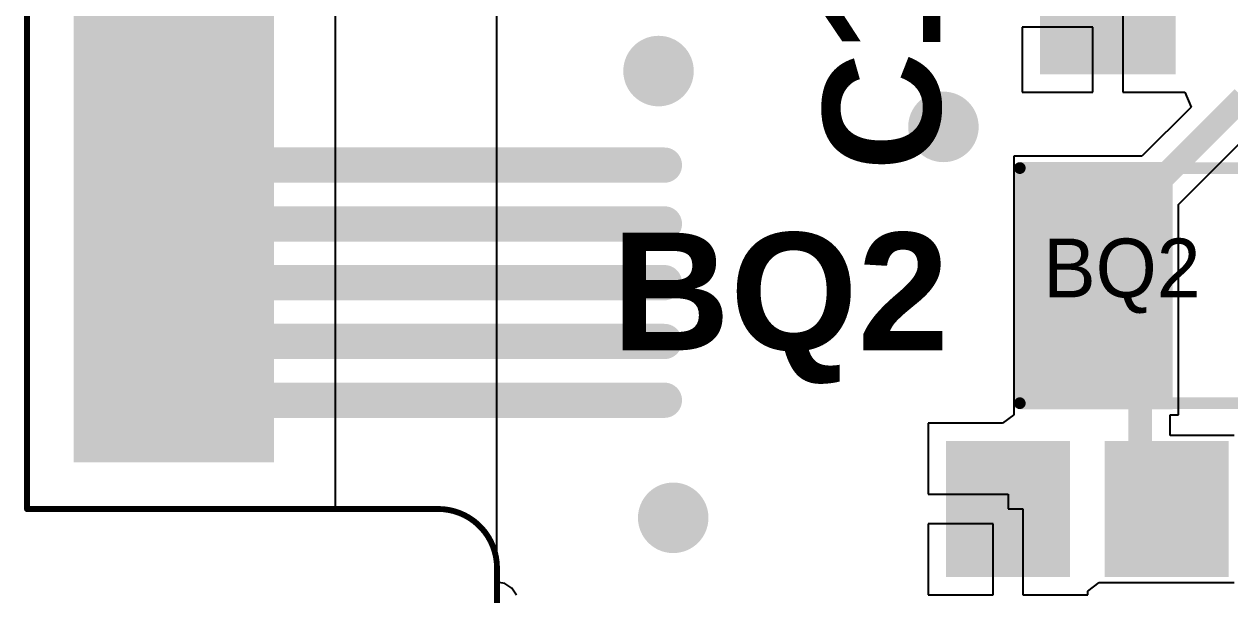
# Model space of a CAD drawing. Header units: millimetres. Extents: x -3.3 to 49.3, y -30.5 to 0.
# Drawn here: x -3.27 to 6.99, y -23.66 to -18.8 of the extents above; entities that cross this region are included whole.
import ezdxf

# ---------------------------------------------------------------- set-up
doc = ezdxf.new("R2010")
doc.units = ezdxf.units.MM
for name, color, linetype in [('BottomLayer', 5, 'Continuous'), ('BottomPaste', 16, 'Continuous'), ('BottomSolder', 6, 'Continuous'), ('Mechanical1', 6, 'Continuous'), ('Mechanical15', 56, 'Continuous'), ('TopLayer', 1, 'Continuous'), ('TopOverlay', 2, 'Continuous'), ('TopPaste', 8, 'Continuous'), ('TopSolder', 216, 'Continuous'), ('ViaHoleLayer', 16, 'Continuous')]:
    doc.layers.add(name, color=color, linetype=linetype)
doc.styles.add('Arial', font='arialbd.ttf', dxfattribs={"height": 0.2})

# ---------------------------------------------------------------- blocks, each defined once
blk = doc.blocks.new('ABS07_15')
at = {"layer": 'TopLayer'}
for points in [[(-1.8, -0.95), (-1.8, 0.95), (-0.7, 0.95), (-0.7, -0.95)], [(0.7, -0.95), (0.7, 0.95), (1.8, 0.95), (1.8, -0.95)]]:
    blk.add_hatch(color=1, dxfattribs=at).paths.add_polyline_path(points)
at = {"layer": 'TopPaste'}
for points in [[(-1.8, -0.95), (-1.8, 0.95), (-0.7, 0.95), (-0.7, -0.95)], [(0.7, -0.95), (0.7, 0.95), (1.8, 0.95), (1.8, -0.95)]]:
    blk.add_hatch(color=8, dxfattribs=at).paths.add_polyline_path(points)
at = {"layer": 'TopSolder'}
for points in [[(-1.902, -1.052), (-1.902, 1.052), (-0.598, 1.052), (-0.598, -1.052)], [(0.598, -1.052), (0.598, 1.052), (1.902, 1.052), (1.902, -1.052)]]:
    blk.add_hatch(color=216, dxfattribs=at).paths.add_polyline_path(points)
at = {"layer": 'Mechanical15', "const_width": 0.1}
for points in [[(-1.9, 1), (1.9, 1)], [(-1.9, -1), (-1.9, 1)], [(1.9, -1), (1.9, 1)], [(-1.9, -1), (1.9, -1)]]:
    blk.add_lwpolyline(points, dxfattribs=at)
at = {"layer": 'Mechanical15', "const_width": 0.05}
for points in [[(-1.925, 1, 1), (-1.875, 1, 1)], [(-1.925, 1, 1), (-1.875, 1, 1)], [(1.875, 1, 1), (1.925, 1, 1)], [(1.875, 1, 1), (1.925, 1, 1)], [(-1.925, -1, 1), (-1.875, -1, 1)], [(-1.925, -1, 1), (-1.875, -1, 1)], [(1.875, -1, 1), (1.925, -1, 1)], [(1.875, -1, 1), (1.925, -1, 1)]]:
    blk.add_lwpolyline(points, format="xyb", close=True, dxfattribs=at)
at = {"layer": 'Mechanical15'}
blk.add_text('BQ2', height=0.5, rotation=360, dxfattribs=at).set_placement((-1.7, -0.1))
blk = doc.blocks.new('C0603_24')
at = {"layer": 'TopLayer'}
for points in [[(-1.1, -0.475), (-1.1, 0.475), (-0.25, 0.475), (-0.25, -0.475)], [(0.25, -0.475), (0.25, 0.475), (1.1, 0.475), (1.1, -0.475)]]:
    blk.add_hatch(color=1, dxfattribs=at).paths.add_polyline_path(points)
at = {"layer": 'TopPaste'}
for points in [[(-1.1, -0.475), (-1.1, 0.475), (-0.25, 0.475), (-0.25, -0.475)], [(0.25, -0.475), (0.25, 0.475), (1.1, 0.475), (1.1, -0.475)]]:
    blk.add_hatch(color=8, dxfattribs=at).paths.add_polyline_path(points)
at = {"layer": 'TopSolder'}
for points in [[(-1.202, -0.577), (-1.202, 0.577), (-0.148, 0.577), (-0.148, -0.577)], [(0.148, -0.577), (0.148, 0.577), (1.202, 0.577), (1.202, -0.577)]]:
    blk.add_hatch(color=216, dxfattribs=at).paths.add_polyline_path(points)
blk = doc.blocks.new('C0603_32')
at = {"layer": 'TopLayer'}
for points in [[(-1.1, -0.475), (-1.1, 0.475), (-0.25, 0.475), (-0.25, -0.475)], [(0.25, -0.475), (0.25, 0.475), (1.1, 0.475), (1.1, -0.475)]]:
    blk.add_hatch(color=1, dxfattribs=at).paths.add_polyline_path(points)
at = {"layer": 'TopPaste'}
for points in [[(-1.1, -0.475), (-1.1, 0.475), (-0.25, 0.475), (-0.25, -0.475)], [(0.25, -0.475), (0.25, 0.475), (1.1, 0.475), (1.1, -0.475)]]:
    blk.add_hatch(color=8, dxfattribs=at).paths.add_polyline_path(points)
at = {"layer": 'TopSolder'}
for points in [[(-1.202, -0.577), (-1.202, 0.577), (-0.148, 0.577), (-0.148, -0.577)], [(0.148, -0.577), (0.148, 0.577), (1.202, 0.577), (1.202, -0.577)]]:
    blk.add_hatch(color=216, dxfattribs=at).paths.add_polyline_path(points)
blk = doc.blocks.new('M_2___1_2199230_4_EDGE_37')
at = {"layer": 'BottomLayer'}
for points in [[(-9.175, -0.75), (-9.175, 0.75), (-8.825, 0.75), (-8.825, -0.75)], [(-8.675, -0.75), (-8.675, 0.75), (-8.325, 0.75), (-8.325, -0.75)], [(-8.175, -0.75), (-8.175, 0.75), (-7.825, 0.75), (-7.825, -0.75)], [(-7.675, -0.75), (-7.675, 0.75), (-7.325, 0.75), (-7.325, -0.75)], [(-7.175, -0.75), (-7.175, 0.75), (-6.825, 0.75), (-6.825, -0.75)], [(-6.675, -0.75), (-6.675, 0.75), (-6.325, 0.75), (-6.325, -0.75)], [(-6.175, -0.75), (-6.175, 0.75), (-5.825, 0.75), (-5.825, -0.75)]]:
    blk.add_hatch(color=5, dxfattribs=at).paths.add_polyline_path(points)
at = {"layer": 'BottomPaste'}
for points in [[(-9.175, -0.75), (-9.175, 0.75), (-8.825, 0.75), (-8.825, -0.75)], [(-8.675, -0.75), (-8.675, 0.75), (-8.325, 0.75), (-8.325, -0.75)], [(-8.175, -0.75), (-8.175, 0.75), (-7.825, 0.75), (-7.825, -0.75)], [(-7.675, -0.75), (-7.675, 0.75), (-7.325, 0.75), (-7.325, -0.75)], [(-7.175, -0.75), (-7.175, 0.75), (-6.825, 0.75), (-6.825, -0.75)], [(-6.675, -0.75), (-6.675, 0.75), (-6.325, 0.75), (-6.325, -0.75)], [(-6.175, -0.75), (-6.175, 0.75), (-5.825, 0.75), (-5.825, -0.75)]]:
    blk.add_hatch(color=16, dxfattribs=at).paths.add_polyline_path(points)
at = {"layer": 'BottomSolder'}
for points in [[(-9.277, -0.852), (-9.277, 0.852), (-8.723, 0.852), (-8.723, -0.852)], [(-8.777, -0.852), (-8.777, 0.852), (-8.223, 0.852), (-8.223, -0.852)], [(-8.277, -0.852), (-8.277, 0.852), (-7.723, 0.852), (-7.723, -0.852)], [(-7.777, -0.852), (-7.777, 0.852), (-7.223, 0.852), (-7.223, -0.852)], [(-7.277, -0.852), (-7.277, 0.852), (-6.723, 0.852), (-6.723, -0.852)], [(-6.777, -0.852), (-6.777, 0.852), (-6.223, 0.852), (-6.223, -0.852)], [(-6.277, -0.852), (-6.277, 0.852), (-5.723, 0.852), (-5.723, -0.852)]]:
    blk.add_hatch(color=6, dxfattribs=at).paths.add_polyline_path(points)
at = {"layer": 'TopLayer'}
for points in [[(-9.425, -0.75), (-9.425, 0.75), (-9.075, 0.75), (-9.075, -0.75)], [(-8.925, -0.75), (-8.925, 0.75), (-8.575, 0.75), (-8.575, -0.75)], [(-8.425, -0.75), (-8.425, 0.75), (-8.075, 0.75), (-8.075, -0.75)], [(-7.925, -0.75), (-7.925, 0.75), (-7.575, 0.75), (-7.575, -0.75)], [(-7.425, -0.75), (-7.425, 0.75), (-7.075, 0.75), (-7.075, -0.75)], [(-6.925, -0.75), (-6.925, 0.75), (-6.575, 0.75), (-6.575, -0.75)], [(-6.425, -0.75), (-6.425, 0.75), (-6.075, 0.75), (-6.075, -0.75)], [(-5.925, -0.75), (-5.925, 0.75), (-5.575, 0.75), (-5.575, -0.75)]]:
    blk.add_hatch(color=1, dxfattribs=at).paths.add_polyline_path(points)
at = {"layer": 'TopPaste'}
for points in [[(-9.425, -0.75), (-9.425, 0.75), (-9.075, 0.75), (-9.075, -0.75)], [(-8.925, -0.75), (-8.925, 0.75), (-8.575, 0.75), (-8.575, -0.75)], [(-8.425, -0.75), (-8.425, 0.75), (-8.075, 0.75), (-8.075, -0.75)], [(-7.925, -0.75), (-7.925, 0.75), (-7.575, 0.75), (-7.575, -0.75)], [(-7.425, -0.75), (-7.425, 0.75), (-7.075, 0.75), (-7.075, -0.75)], [(-6.925, -0.75), (-6.925, 0.75), (-6.575, 0.75), (-6.575, -0.75)], [(-6.425, -0.75), (-6.425, 0.75), (-6.075, 0.75), (-6.075, -0.75)], [(-5.925, -0.75), (-5.925, 0.75), (-5.575, 0.75), (-5.575, -0.75)]]:
    blk.add_hatch(color=8, dxfattribs=at).paths.add_polyline_path(points)
at = {"layer": 'TopSolder'}
for points in [[(-9.527, -0.852), (-9.527, 0.852), (-8.973, 0.852), (-8.973, -0.852)], [(-9.027, -0.852), (-9.027, 0.852), (-8.473, 0.852), (-8.473, -0.852)], [(-8.527, -0.852), (-8.527, 0.852), (-7.973, 0.852), (-7.973, -0.852)], [(-8.027, -0.852), (-8.027, 0.852), (-7.473, 0.852), (-7.473, -0.852)], [(-7.527, -0.852), (-7.527, 0.852), (-6.973, 0.852), (-6.973, -0.852)], [(-7.027, -0.852), (-7.027, 0.852), (-6.473, 0.852), (-6.473, -0.852)], [(-6.527, -0.852), (-6.527, 0.852), (-5.973, 0.852), (-5.973, -0.852)], [(-6.027, -0.852), (-6.027, 0.852), (-5.473, 0.852), (-5.473, -0.852)]]:
    blk.add_hatch(color=216, dxfattribs=at).paths.add_polyline_path(points)
at = {"layer": 'BottomSolder'}
for p, q in [((5.5, 1.25), (-9.925, 1.25)), ((-9.925, 1.25), (-9.925, -1.375)), ((-9.925, -1.375), (5.5, -1.375))]:
    blk.add_line(p, q, dxfattribs=at)
at = {"layer": 'Mechanical1', "const_width": 0.05}
for points in [[(-9.925, 1.25), (5.525, 1.25)], [(-9.925, 1.25), (-9.925, -2.25)], [(-10.725, -2.75), (-10.425, -2.75)]]:
    blk.add_lwpolyline(points, dxfattribs=at)
at = {"layer": 'Mechanical1', "const_width": 0.025}
for points in [[(-9.938, 1.25, 1), (-9.913, 1.25, 1)], [(-9.938, 1.25, 1), (-9.913, 1.25, 1)], [(-9.938, -2.25, 1), (-9.913, -2.25, 1)], [(-9.938, -2.25, 1), (-9.913, -2.25, 1)], [(-10.438, -2.75, 1), (-10.413, -2.75, 1)], [(-10.438, -2.75, 1), (-10.413, -2.75, 1)]]:
    blk.add_lwpolyline(points, format="xyb", close=True, dxfattribs=at)
at = {"layer": 'Mechanical1', "const_width": 0.05}
blk.add_lwpolyline([(-9.925, -2.25, -0.414214), (-10.425, -2.75)], format="xyb", dxfattribs=at)
at = {"layer": 'TopSolder'}
for p, q in [((5.5, 1.25), (-9.925, 1.25)), ((-9.925, 1.25), (-9.925, -1.375)), ((-9.925, -1.375), (5.5, -1.375))]:
    blk.add_line(p, q, dxfattribs=at)

msp = doc.modelspace()

# ---------------------------------------------------------------- hatches: boundary and pattern name
at = {"layer": 'BottomLayer'}
h = msp.add_hatch(color=5, dxfattribs=at)
edge = h.paths.add_edge_path()
edge.add_arc((2.125, -19.2), 0.3, 0, 360)
h = msp.add_hatch(color=5, dxfattribs=at)
edge = h.paths.add_edge_path()
edge.add_arc((4.55, -19.675), 0.3, 0, 360)
h = msp.add_hatch(color=5, dxfattribs=at)
edge = h.paths.add_edge_path()
edge.add_arc((2.25, -23), 0.3, 0, 360)
at = {"layer": 'TopLayer'}
h = msp.add_hatch(color=1, dxfattribs=at)
edge = h.paths.add_edge_path()
edge.add_arc((2.125, -19.2), 0.3, 0, 360)
h = msp.add_hatch(color=1, dxfattribs=at)
edge = h.paths.add_edge_path()
edge.add_arc((4.55, -19.675), 0.3, 0, 360)
h = msp.add_hatch(color=1, dxfattribs=at)
edge = h.paths.add_edge_path()
edge.add_arc((2.25, -23), 0.3, 0, 360)
at = {"layer": 'ViaHoleLayer'}
h = msp.add_hatch(color=16, dxfattribs=at)
edge = h.paths.add_edge_path()
edge.add_arc((2.125, -19.2), 0.15, 0, 360)
h = msp.add_hatch(color=16, dxfattribs=at)
edge = h.paths.add_edge_path()
edge.add_arc((4.55, -19.675), 0.15, 0, 360)
h = msp.add_hatch(color=16, dxfattribs=at)
edge = h.paths.add_edge_path()
edge.add_arc((2.25, -23), 0.15, 0, 360)

# ---------------------------------------------------------------- linework, layer by layer
at = {"layer": 'BottomLayer'}
for p, q in [((0.75, -23.547), (0.75, -18.251)), ((0.818, -23.56), (0.75, -23.547)), ((0.876, -23.599), (0.818, -23.56)), ((0.915, -23.657), (0.876, -23.599))]:
    msp.add_line(p, q, dxfattribs=at)
at = {"layer": 'BottomLayer', "const_width": 0.3}
for points in [[(-2, -20), (2.175, -20)], [(-2, -20.5), (2.175, -20.5)], [(-2, -21), (2.175, -21)], [(-2, -21.5), (2.175, -21.5)], [(-2, -22), (2.175, -22)]]:
    msp.add_lwpolyline(points, dxfattribs=at)
at = {"layer": 'BottomLayer', "const_width": 0.15}
for points in [[(-2.075, -20, 1), (-1.925, -20, 1)], [(2.1, -20, 1), (2.25, -20, 1)], [(-2.075, -20.5, 1), (-1.925, -20.5, 1)], [(2.1, -20.5, 1), (2.25, -20.5, 1)], [(-2.075, -21, 1), (-1.925, -21, 1)], [(2.1, -21, 1), (2.25, -21, 1)], [(-2.075, -21.5, 1), (-1.925, -21.5, 1)], [(2.1, -21.5, 1), (2.25, -21.5, 1)], [(-2.075, -22, 1), (-1.925, -22, 1)], [(2.1, -22, 1), (2.25, -22, 1)]]:
    msp.add_lwpolyline(points, format="xyb", close=True, dxfattribs=at)
at = {"layer": 'TopLayer'}
for p, q in [((0.75, -23.547), (0.75, -17.505)), ((6.077, -18.7), (6.077, -19.379)), ((5.823, -18.827), (5.221, -18.827)), ((5.221, -18.827), (5.221, -19.379)), ((5.823, -19.379), (5.823, -18.827)), ((5.221, -19.379), (5.823, -19.379)), ((6.077, -19.379), (6.606, -19.379)), ((6.606, -19.379), (6.659, -19.506)), ((6.659, -19.506), (6.24, -19.925)), ((6.55, -20.335), (7.129, -19.756)), ((6.24, -19.925), (5.15, -19.925)), ((5.15, -19.925), (5.15, -22.069)), ((6.55, -22.125), (6.55, -20.335)), ((5.15, -22.125), (5.052, -22.196)), ((5.15, -22.069), (5.15, -22.125)), ((6.48, -22.3), (6.48, -22.125)), ((6.48, -22.125), (6.55, -22.125)), ((5.052, -22.196), (4.421, -22.196)), ((4.421, -22.196), (4.421, -22.798)), ((7.025, -22.3), (6.48, -22.3)), ((4.421, -22.798), (5.1, -22.798)), ((5.1, -22.798), (5.1, -22.925)), ((5.1, -22.925), (5.227, -22.925)), ((5.227, -22.925), (5.227, -23.654)), ((4.973, -23.052), (4.421, -23.052)), ((4.421, -23.052), (4.421, -23.654)), ((4.973, -23.654), (4.973, -23.052)), ((0.818, -23.56), (0.75, -23.547)), ((0.876, -23.599), (0.818, -23.56)), ((0.915, -23.657), (0.876, -23.599)), ((5.779, -23.625), (5.875, -23.55)), ((5.875, -23.55), (5.906, -23.55)), ((5.906, -23.55), (7.025, -23.55)), ((4.421, -23.654), (4.973, -23.654)), ((5.227, -23.654), (5.779, -23.654)), ((5.779, -23.654), (5.779, -23.625))]:
    msp.add_line(p, q, dxfattribs=at)
at = {"layer": 'TopLayer', "const_width": 0.2}
for points in [[(5.85, -20.675), (7.1, -19.425)], [(5.85, -21.025), (5.85, -20.675)], [(5.85, -21.025), (6.225, -21.4)], [(6.225, -22.7), (6.225, -21.4)], [(6.225, -22.7), (6.45, -22.925)]]:
    msp.add_lwpolyline(points, dxfattribs=at)
at = {"layer": 'TopLayer', "const_width": 0.1}
for points in [[(5.8, -20.675, 1), (5.9, -20.675, 1)], [(5.8, -20.675, 1), (5.9, -20.675, 1)], [(5.8, -21.025, 1), (5.9, -21.025, 1)], [(5.8, -21.025, 1), (5.9, -21.025, 1)], [(6.175, -21.4, 1), (6.275, -21.4, 1)], [(6.175, -21.4, 1), (6.275, -21.4, 1)], [(6.175, -22.7, 1), (6.275, -22.7, 1)], [(6.175, -22.7, 1), (6.275, -22.7, 1)], [(6.4, -22.925, 1), (6.5, -22.925, 1)]]:
    msp.add_lwpolyline(points, format="xyb", close=True, dxfattribs=at)

# ---------------------------------------------------------------- block references
for name, p, rotation in [('M_2___1_2199230_4_EDGE_37', (-2, -13), 90), ('C0603_32', (5.95, -18.025), 270), ('C0603_24', (5.775, -22.925), 180)]:
    msp.add_blockref(name, p, dxfattribs=dict(rotation=rotation))
msp.add_blockref('ABS07_15', (7.1, -21.025))

# ---------------------------------------------------------------- texts
at = {"layer": 'TopOverlay', "style": 'Arial'}
msp.add_text('C13', height=1, rotation=90, dxfattribs=at).set_placement((4.525, -20.05))
msp.add_text('BQ2', height=1, dxfattribs=at).set_placement((1.725, -21.575))

doc.saveas('drawing.dxf')
